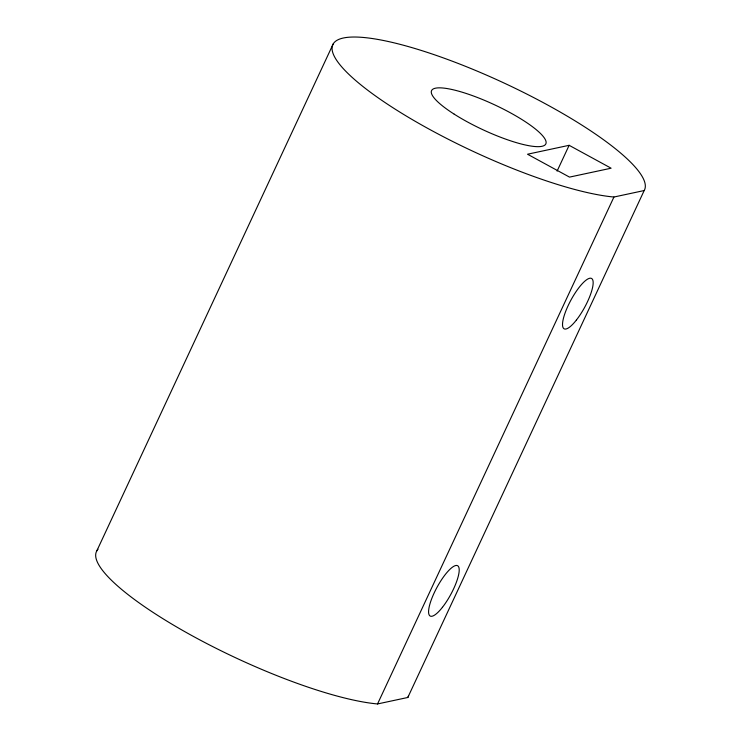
<?xml version="1.0" encoding="UTF-8"?>
<svg xmlns="http://www.w3.org/2000/svg" width="741" height="741" viewBox="0 0 741 741"><rect width="100%" height="100%" fill="white"/><g stroke="black" fill="none" stroke-linecap="round" stroke-linejoin="round"><path stroke-width="1.11" d="M96.812 550.869L333.191 43.941M557.093 171.125L569.134 145.31L611.121 168.207L569.505 177.108L527.518 154.221L569.134 145.31M377.549 703.95L613.937 197.023L644.188 190.548L407.809 697.476L377.549 703.95A171.94 37.504 25 0 1 190.085 634.602A171.94 37.504 25 0 1 98.007 549.266M613.937 197.023A171.94 37.504 25 0 1 357.468 82.038A171.94 37.504 25 0 1 453.214 61.549A171.94 37.504 25 0 1 644.188 190.548M408.578 695.669A171.94 37.504 25 0 1 407.809 697.476M454.205 114.16A63.041 13.755 25 0 0 545.709 144.124A63.041 13.755 25 0 0 466.163 93.459A63.041 13.755 25 0 0 454.205 114.16M576.378 320.066A28.658 7.753 -61.4 0 0 591.781 278.597A28.658 7.753 -61.4 0 0 565.374 312.193A28.658 7.753 -61.4 0 0 576.378 320.066M442.423 607.324A28.658 7.753 -61.4 0 0 457.836 565.855A28.658 7.753 -61.4 0 0 431.429 599.45A28.658 7.753 -61.4 0 0 442.423 607.324"/></g></svg>
